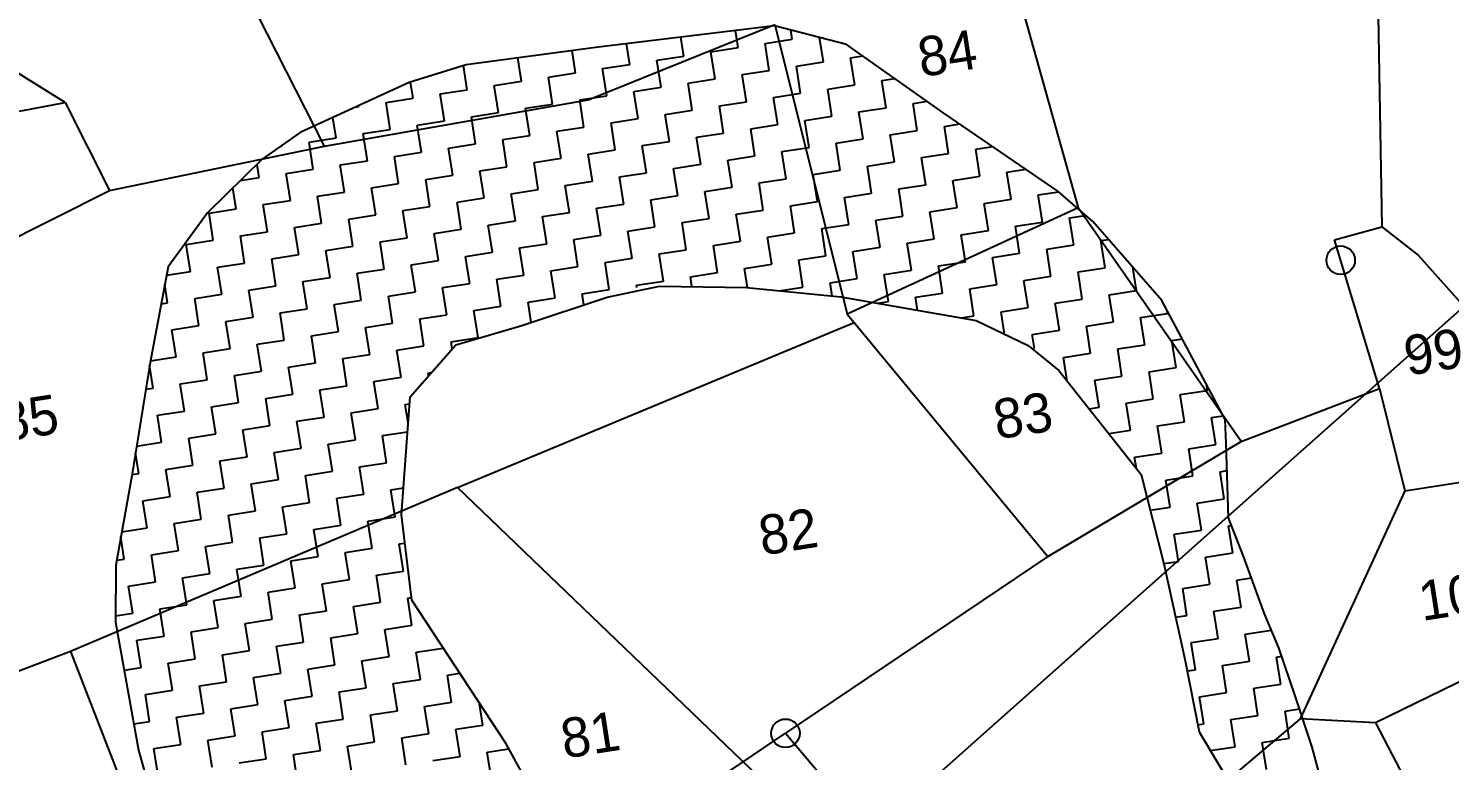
# Model space of a CAD drawing. Header units: metres. Extents: x 288488 to 290462, y 1999122 to 2001536.
# Drawn here: x 289043.3 to 289300.5, y 2000238.1 to 2000370.6 of the extents above; entities that cross this region are included whole.
import ezdxf
from ezdxf.enums import TextEntityAlignment as Align

# ---------------------------------------------------------------- set-up
doc = ezdxf.new("R2010")
doc.units = ezdxf.units.M
doc.header["$MEASUREMENT"] = 0
for name, color, linetype in [('POLY_HATCH', 12, 'Continuous'), ('POLY_PARCEL', 6, 'Continuous'), ('TEXT_PARCEL', 7, 'Continuous')]:
    doc.layers.add(name, color=color, linetype=linetype)
doc.styles.add('TEXT_MAP', font='')
doc.styles.get('TEXT_MAP').set_extended_font_data('Kruti Dev 050')

msp = doc.modelspace()

# ---------------------------------------------------------------- linework, layer by layer
for centre in [(289280.79, 2000328.65), (289180.29, 2000243.03)]:
    msp.add_circle(centre, 2.58)
at = {"layer": 'POLY_HATCH'}
for p, q in [((289178.32, 2000371.11), (289146.4, 2000367.23)), ((289191.32, 2000367.72), (289178.32, 2000371.11)), ((289146.4, 2000367.23), (289122.5, 2000364.05)), ((289208.98, 2000355.29), (289191.32, 2000367.72)), ((289122.5, 2000364.05), (289112.16, 2000360.81)), ((289112.16, 2000360.81), (289092.42, 2000351.78)), ((289229.61, 2000341.17), (289208.98, 2000355.29)), ((289092.42, 2000351.78), (289085.58, 2000346.92)), ((289085.58, 2000346.92), (289075.7, 2000337.26)), ((289235.89, 2000335.64), (289229.61, 2000341.17)), ((289075.7, 2000337.26), (289068.55, 2000327.48)), ((289248.42, 2000321.34), (289235.89, 2000335.64)), ((289068.55, 2000327.48), (289065.28, 2000310.17)), ((289148.02, 2000321.96), (289157.47, 2000323.98)), ((289157.47, 2000323.98), (289173.23, 2000323.72)), ((289173.23, 2000323.72), (289190.3, 2000322.04)), ((289132.55, 2000316.85), (289148.02, 2000321.96)), ((289190.3, 2000322.04), (289214.83, 2000317.73)), ((289259.9, 2000299.82), (289248.42, 2000321.34)), ((289120.62, 2000313.37), (289132.55, 2000316.85)), ((289214.83, 2000317.73), (289224.2, 2000313.23)), ((289112.33, 2000303.95), (289120.62, 2000313.37)), ((289224.2, 2000313.23), (289229.79, 2000308.68)), ((289065.28, 2000310.17), (289061.97, 2000289.61)), ((289229.79, 2000308.68), (289244.65, 2000289.86)), ((289110.78, 2000282.57), (289112.33, 2000303.95)), ((289260.03, 2000295.51), (289259.9, 2000299.82)), ((289260.5, 2000282.03), (289260.03, 2000295.51)), ((289244.65, 2000289.86), (289248.79, 2000273.71)), ((289061.97, 2000289.61), (289059.07, 2000273.44)), ((289112.64, 2000267.15), (289110.78, 2000282.57)), ((289263.24, 2000274.88), (289260.5, 2000282.03)), ((289267.01, 2000264.62), (289263.24, 2000274.88)), ((289059.07, 2000273.44), (289059.04, 2000263.14)), ((289248.79, 2000273.71), (289252.56, 2000256.42)), ((289129.71, 2000241.09), (289112.64, 2000267.15)), ((289269.58, 2000258.52), (289267.01, 2000264.62)), ((289059.04, 2000263.14), (289063.2, 2000239.95)), ((289252.56, 2000256.42), (289255.15, 2000243.27)), ((289272.57, 2000249.78), (289269.58, 2000258.52)), ((289275.64, 2000240.5), (289272.57, 2000249.78)), ((289146.29, 2000211.16), (289129.71, 2000241.09)), ((289255.15, 2000243.27), (289263.2, 2000229.89)), ((289063.2, 2000239.95), (289069.22, 2000218.67)), ((289279.54, 2000225.93), (289275.64, 2000240.5))]:
    msp.add_line(p, q, dxfattribs=at)
at = {"layer": 'POLY_HATCH', "linetype": 'Continuous'}
for p, q in [((289171.7, 2000367.15), (289171.22, 2000370.25)), ((289181.5, 2000368.68), (289181.24, 2000370.35)), ((289152.09, 2000364.1), (289151.51, 2000367.85)), ((289161.9, 2000365.62), (289161.36, 2000369.05)), ((289166.8, 2000366.39), (289171.7, 2000367.15)), ((289176.6, 2000367.91), (289181.5, 2000368.68)), ((289177.36, 2000363.01), (289176.6, 2000367.91)), ((289187.16, 2000364.54), (289186.47, 2000368.98)), ((289132.49, 2000361.05), (289131.83, 2000365.29)), ((289142.29, 2000362.57), (289141.67, 2000366.6)), ((289156.99, 2000364.86), (289161.9, 2000365.62)), ((289157.76, 2000359.96), (289156.99, 2000364.86)), ((289167.56, 2000361.49), (289166.8, 2000366.39)), ((289182.26, 2000363.77), (289187.16, 2000364.54)), ((289192.06, 2000365.3), (289194.27, 2000365.64)), ((289192.83, 2000360.4), (289192.06, 2000365.3)), ((289122.69, 2000359.52), (289122.01, 2000363.9)), ((289137.39, 2000361.81), (289142.29, 2000362.57)), ((289138.15, 2000356.91), (289137.39, 2000361.81)), ((289147.19, 2000363.34), (289152.09, 2000364.1)), ((289147.96, 2000358.43), (289147.19, 2000363.34)), ((289172.46, 2000362.25), (289177.36, 2000363.01)), ((289173.22, 2000357.35), (289172.46, 2000362.25)), ((289183.02, 2000358.87), (289182.26, 2000363.77)), ((289112.89, 2000358), (289112.43, 2000360.9)), ((289117.79, 2000358.76), (289122.69, 2000359.52)), ((289127.59, 2000360.28), (289132.49, 2000361.05)), ((289128.35, 2000355.38), (289127.59, 2000360.28)), ((289152.86, 2000359.2), (289157.76, 2000359.96)), ((289153.62, 2000354.3), (289152.86, 2000359.2)), ((289162.66, 2000360.72), (289167.56, 2000361.49)), ((289163.42, 2000355.82), (289162.66, 2000360.72)), ((289187.93, 2000359.64), (289192.83, 2000360.4)), ((289188.69, 2000354.74), (289187.93, 2000359.64)), ((289197.73, 2000361.16), (289200.11, 2000361.53)), ((289198.49, 2000356.26), (289197.73, 2000361.16)), ((289103.08, 2000356.47), (289103.06, 2000356.65)), ((289107.99, 2000357.23), (289112.89, 2000358)), ((289108.75, 2000352.33), (289107.99, 2000357.23)), ((289118.55, 2000353.86), (289117.79, 2000358.76)), ((289133.25, 2000356.15), (289138.15, 2000356.91)), ((289143.05, 2000357.67), (289147.96, 2000358.43)), ((289143.82, 2000352.77), (289143.05, 2000357.67)), ((289168.32, 2000356.59), (289173.22, 2000357.35)), ((289169.08, 2000351.68), (289168.32, 2000356.59)), ((289178.12, 2000358.11), (289183.02, 2000358.87)), ((289178.89, 2000353.21), (289178.12, 2000358.11)), ((289203.39, 2000357.02), (289205.95, 2000357.42)), ((289204.15, 2000352.12), (289203.39, 2000357.02)), ((289098.95, 2000350.81), (289098.37, 2000354.51)), ((289102.45, 2000356.37), (289103.08, 2000356.47)), ((289123.45, 2000354.62), (289128.35, 2000355.38)), ((289124.21, 2000349.72), (289123.45, 2000354.62)), ((289134.02, 2000351.25), (289133.25, 2000356.15)), ((289148.72, 2000353.53), (289153.62, 2000354.3)), ((289158.52, 2000355.06), (289163.42, 2000355.82)), ((289159.28, 2000350.16), (289158.52, 2000355.06)), ((289183.79, 2000353.97), (289188.69, 2000354.74)), ((289193.59, 2000355.5), (289198.49, 2000356.26)), ((289194.35, 2000350.6), (289193.59, 2000355.5)), ((289103.85, 2000351.57), (289108.75, 2000352.33)), ((289104.61, 2000346.67), (289103.85, 2000351.57)), ((289113.65, 2000353.1), (289118.55, 2000353.86)), ((289114.41, 2000348.19), (289113.65, 2000353.1)), ((289138.92, 2000352.01), (289143.82, 2000352.77)), ((289139.68, 2000347.11), (289138.92, 2000352.01)), ((289149.48, 2000348.63), (289148.72, 2000353.53)), ((289164.18, 2000350.92), (289169.08, 2000351.68)), ((289173.99, 2000352.45), (289178.89, 2000353.21)), ((289174.75, 2000347.55), (289173.99, 2000352.45)), ((289184.55, 2000349.07), (289183.79, 2000353.97)), ((289199.25, 2000351.36), (289204.15, 2000352.12)), ((289209.06, 2000352.89), (289211.86, 2000353.32)), ((289209.82, 2000347.98), (289209.06, 2000352.89)), ((289088.83, 2000349.23), (289089.14, 2000349.28)), ((289089.14, 2000349.28), (289089.12, 2000349.44)), ((289094.05, 2000350.04), (289098.95, 2000350.81)), ((289094.81, 2000345.14), (289094.05, 2000350.04)), ((289119.31, 2000348.96), (289124.21, 2000349.72)), ((289120.08, 2000344.06), (289119.31, 2000348.96)), ((289129.11, 2000350.48), (289134.02, 2000351.25)), ((289129.88, 2000345.58), (289129.11, 2000350.48)), ((289154.38, 2000349.4), (289159.28, 2000350.16)), ((289155.15, 2000344.49), (289154.38, 2000349.4)), ((289164.95, 2000346.02), (289164.18, 2000350.92)), ((289179.65, 2000348.31), (289184.55, 2000349.07)), ((289189.45, 2000349.83), (289194.35, 2000350.6)), ((289190.21, 2000344.93), (289189.45, 2000349.83)), ((289200.02, 2000346.46), (289199.25, 2000351.36)), ((289214.72, 2000348.75), (289217.83, 2000349.23)), ((289099.71, 2000345.91), (289104.61, 2000346.67)), ((289109.51, 2000347.43), (289114.41, 2000348.19)), ((289110.27, 2000342.53), (289109.51, 2000347.43)), ((289134.78, 2000346.34), (289139.68, 2000347.11)), ((289135.54, 2000341.44), (289134.78, 2000346.34)), ((289144.58, 2000347.87), (289149.48, 2000348.63)), ((289145.34, 2000342.97), (289144.58, 2000347.87)), ((289169.85, 2000346.78), (289174.75, 2000347.55)), ((289170.61, 2000341.88), (289169.85, 2000346.78)), ((289180.41, 2000343.41), (289179.65, 2000348.31)), ((289195.12, 2000345.7), (289200.02, 2000346.46)), ((289204.92, 2000347.22), (289209.82, 2000347.98)), ((289205.68, 2000342.32), (289204.92, 2000347.22)), ((289215.48, 2000343.85), (289214.72, 2000348.75)), ((289085.01, 2000343.62), (289084.64, 2000346)), ((289089.91, 2000344.38), (289094.81, 2000345.14)), ((289090.67, 2000339.48), (289089.91, 2000344.38)), ((289100.47, 2000341), (289099.71, 2000345.91)), ((289115.17, 2000343.29), (289120.08, 2000344.06)), ((289124.98, 2000344.82), (289129.88, 2000345.58)), ((289125.74, 2000339.92), (289124.98, 2000344.82)), ((289150.24, 2000343.73), (289155.15, 2000344.49)), ((289151.01, 2000338.83), (289150.24, 2000343.73)), ((289160.05, 2000345.26), (289164.95, 2000346.02)), ((289160.81, 2000340.36), (289160.05, 2000345.26)), ((289185.31, 2000344.17), (289190.21, 2000344.93)), ((289186.08, 2000339.27), (289185.31, 2000344.17)), ((289195.88, 2000340.8), (289195.12, 2000345.7)), ((289210.58, 2000343.08), (289215.48, 2000343.85)), ((289220.38, 2000344.61), (289223.8, 2000345.14)), ((289221.15, 2000339.71), (289220.38, 2000344.61)), ((289080.87, 2000337.95), (289080.28, 2000341.74)), ((289081.67, 2000343.1), (289085.01, 2000343.62)), ((289105.37, 2000341.77), (289110.27, 2000342.53)), ((289106.14, 2000336.87), (289105.37, 2000341.77)), ((289115.94, 2000338.39), (289115.17, 2000343.29)), ((289130.64, 2000340.68), (289135.54, 2000341.44)), ((289140.44, 2000342.21), (289145.34, 2000342.97)), ((289141.21, 2000337.31), (289140.44, 2000342.21)), ((289165.71, 2000341.12), (289170.61, 2000341.88)), ((289175.51, 2000342.65), (289180.41, 2000343.41)), ((289176.27, 2000337.74), (289175.51, 2000342.65)), ((289200.78, 2000341.56), (289205.68, 2000342.32)), ((289201.54, 2000336.66), (289200.78, 2000341.56)), ((289211.34, 2000338.18), (289210.58, 2000343.08)), ((289085.77, 2000338.72), (289090.67, 2000339.48)), ((289086.53, 2000333.82), (289085.77, 2000338.72)), ((289095.57, 2000340.24), (289100.47, 2000341)), ((289096.33, 2000335.34), (289095.57, 2000340.24)), ((289120.84, 2000339.16), (289125.74, 2000339.92)), ((289121.6, 2000334.25), (289120.84, 2000339.16)), ((289131.4, 2000335.78), (289130.64, 2000340.68)), ((289146.11, 2000338.07), (289151.01, 2000338.83)), ((289155.91, 2000339.59), (289160.81, 2000340.36)), ((289156.67, 2000334.69), (289155.91, 2000339.59)), ((289166.47, 2000336.22), (289165.71, 2000341.12)), ((289181.18, 2000338.51), (289186.08, 2000339.27)), ((289190.98, 2000340.03), (289195.88, 2000340.8)), ((289191.74, 2000335.13), (289190.98, 2000340.03)), ((289216.24, 2000338.95), (289221.15, 2000339.71)), ((289217.01, 2000334.04), (289216.24, 2000338.95)), ((289226.05, 2000340.47), (289229.75, 2000341.05)), ((289226.81, 2000335.57), (289226.05, 2000340.47)), ((289075.97, 2000337.19), (289080.87, 2000337.95)), ((289076.73, 2000332.29), (289075.97, 2000337.19)), ((289101.23, 2000336.1), (289106.14, 2000336.87)), ((289102, 2000331.2), (289101.23, 2000336.1)), ((289111.04, 2000337.63), (289115.94, 2000338.39)), ((289111.8, 2000332.73), (289111.04, 2000337.63)), ((289136.3, 2000336.54), (289141.21, 2000337.31)), ((289137.07, 2000331.64), (289136.3, 2000336.54)), ((289146.87, 2000333.17), (289146.11, 2000338.07)), ((289161.57, 2000335.46), (289166.47, 2000336.22)), ((289171.37, 2000336.98), (289176.27, 2000337.74)), ((289172.14, 2000332.08), (289171.37, 2000336.98)), ((289181.94, 2000333.61), (289181.18, 2000338.51)), ((289196.64, 2000335.89), (289201.54, 2000336.66)), ((289206.44, 2000337.42), (289211.34, 2000338.18)), ((289207.21, 2000332.52), (289206.44, 2000337.42)), ((289231.71, 2000336.33), (289234.6, 2000336.78)), ((289232.47, 2000331.43), (289231.71, 2000336.33)), ((289081.63, 2000333.05), (289086.53, 2000333.82)), ((289091.43, 2000334.58), (289096.33, 2000335.34)), ((289092.2, 2000329.68), (289091.43, 2000334.58)), ((289116.7, 2000333.49), (289121.6, 2000334.25)), ((289117.46, 2000328.59), (289116.7, 2000333.49)), ((289126.5, 2000335.02), (289131.4, 2000335.78)), ((289127.27, 2000330.12), (289126.5, 2000335.02)), ((289151.77, 2000333.93), (289156.67, 2000334.69)), ((289152.53, 2000329.03), (289151.77, 2000333.93)), ((289162.33, 2000330.55), (289161.57, 2000335.46)), ((289177.04, 2000332.84), (289181.94, 2000333.61)), ((289186.84, 2000334.37), (289191.74, 2000335.13)), ((289187.6, 2000329.47), (289186.84, 2000334.37)), ((289197.4, 2000330.99), (289196.64, 2000335.89)), ((289212.11, 2000333.28), (289217.01, 2000334.04)), ((289221.91, 2000334.81), (289226.81, 2000335.57)), ((289222.67, 2000329.91), (289221.91, 2000334.81)), ((289071.83, 2000331.53), (289076.73, 2000332.29)), ((289072.59, 2000326.63), (289071.83, 2000331.53)), ((289082.39, 2000328.15), (289081.63, 2000333.05)), ((289097.1, 2000330.44), (289102, 2000331.2)), ((289106.9, 2000331.97), (289111.8, 2000332.73)), ((289107.66, 2000327.06), (289106.9, 2000331.97)), ((289132.17, 2000330.88), (289137.07, 2000331.64)), ((289132.93, 2000325.98), (289132.17, 2000330.88)), ((289141.97, 2000332.4), (289146.87, 2000333.17)), ((289142.73, 2000327.5), (289141.97, 2000332.4)), ((289167.24, 2000331.32), (289172.14, 2000332.08)), ((289168, 2000326.42), (289167.24, 2000331.32)), ((289177.8, 2000327.94), (289177.04, 2000332.84)), ((289192.5, 2000330.23), (289197.4, 2000330.99)), ((289202.3, 2000331.76), (289207.21, 2000332.52)), ((289203.07, 2000326.86), (289202.3, 2000331.76)), ((289212.87, 2000328.38), (289212.11, 2000333.28)), ((289227.57, 2000330.67), (289232.47, 2000331.43)), ((289237.37, 2000332.2), (289238.73, 2000332.41)), ((289238.14, 2000327.29), (289237.37, 2000332.2)), ((289087.3, 2000328.91), (289092.2, 2000329.68)), ((289088.06, 2000324.01), (289087.3, 2000328.91)), ((289097.86, 2000325.54), (289097.1, 2000330.44)), ((289112.56, 2000327.83), (289117.46, 2000328.59)), ((289122.36, 2000329.35), (289127.27, 2000330.12)), ((289123.13, 2000324.45), (289122.36, 2000329.35)), ((289147.63, 2000328.27), (289152.53, 2000329.03)), ((289148.39, 2000323.37), (289147.63, 2000328.27)), ((289157.43, 2000329.79), (289162.33, 2000330.55)), ((289158.2, 2000324.89), (289157.43, 2000329.79)), ((289182.7, 2000328.71), (289187.6, 2000329.47)), ((289183.46, 2000323.8), (289182.7, 2000328.71)), ((289193.27, 2000325.33), (289192.5, 2000330.23)), ((289207.97, 2000327.62), (289212.87, 2000328.38)), ((289217.77, 2000329.14), (289222.67, 2000329.91)), ((289218.53, 2000324.24), (289217.77, 2000329.14)), ((289228.33, 2000325.77), (289227.57, 2000330.67)), ((289068.26, 2000325.95), (289072.59, 2000326.63)), ((289077.49, 2000327.39), (289082.39, 2000328.15)), ((289078.26, 2000322.49), (289077.49, 2000327.39)), ((289102.76, 2000326.3), (289107.66, 2000327.06)), ((289103.52, 2000321.4), (289102.76, 2000326.3)), ((289113.33, 2000322.93), (289112.56, 2000327.83)), ((289128.03, 2000325.22), (289132.93, 2000325.98)), ((289137.83, 2000326.74), (289142.73, 2000327.5)), ((289138.59, 2000321.84), (289137.83, 2000326.74)), ((289163.1, 2000325.65), (289168, 2000326.42)), ((289172.9, 2000327.18), (289177.8, 2000327.94)), ((289173.44, 2000323.7), (289172.9, 2000327.18)), ((289198.17, 2000326.09), (289203.07, 2000326.86)), ((289198.93, 2000321.19), (289198.17, 2000326.09)), ((289208.73, 2000322.72), (289207.97, 2000327.62)), ((289223.43, 2000325.01), (289228.33, 2000325.77)), ((289233.24, 2000326.53), (289238.14, 2000327.29)), ((289234, 2000321.63), (289233.24, 2000326.53)), ((289243.8, 2000323.16), (289243.15, 2000327.36)), ((289068.45, 2000320.96), (289067.94, 2000324.26)), ((289083.16, 2000323.25), (289088.06, 2000324.01)), ((289083.92, 2000318.35), (289083.16, 2000323.25)), ((289092.96, 2000324.78), (289097.86, 2000325.54)), ((289093.72, 2000319.88), (289092.96, 2000324.78)), ((289118.23, 2000323.69), (289123.13, 2000324.45)), ((289118.99, 2000318.79), (289118.23, 2000323.69)), ((289128.79, 2000320.31), (289128.03, 2000325.22)), ((289143.49, 2000322.6), (289148.39, 2000323.37)), ((289153.3, 2000324.13), (289158.2, 2000324.89)), ((289153.36, 2000323.73), (289153.3, 2000324.13)), ((289163.37, 2000323.88), (289163.1, 2000325.65)), ((289179.17, 2000323.14), (289183.46, 2000323.8)), ((289188.36, 2000324.57), (289193.27, 2000325.33)), ((289188.73, 2000322.2), (289188.36, 2000324.57)), ((289213.63, 2000323.48), (289218.53, 2000324.24)), ((289214.39, 2000318.58), (289213.63, 2000323.48)), ((289224.2, 2000320.11), (289223.43, 2000325.01)), ((289238.9, 2000322.39), (289243.8, 2000323.16)), ((289067.28, 2000320.78), (289068.45, 2000320.96)), ((289073.36, 2000321.73), (289078.26, 2000322.49)), ((289074.12, 2000316.82), (289073.36, 2000321.73)), ((289098.62, 2000320.64), (289103.52, 2000321.4)), ((289099.39, 2000315.74), (289098.62, 2000320.64)), ((289108.42, 2000322.16), (289113.33, 2000322.93)), ((289109.19, 2000317.26), (289108.42, 2000322.16)), ((289133.69, 2000321.08), (289138.59, 2000321.84)), ((289134.26, 2000317.41), (289133.69, 2000321.08)), ((289143.81, 2000320.57), (289143.49, 2000322.6)), ((289196.92, 2000320.88), (289198.93, 2000321.19)), ((289203.83, 2000321.95), (289208.73, 2000322.72)), ((289204.2, 2000319.6), (289203.83, 2000321.95)), ((289229.1, 2000320.87), (289234, 2000321.63)), ((289229.86, 2000315.97), (289229.1, 2000320.87)), ((289239.66, 2000317.49), (289238.9, 2000322.39)), ((289079.02, 2000317.59), (289083.92, 2000318.35)), ((289088.82, 2000319.11), (289093.72, 2000319.88)), ((289089.58, 2000314.21), (289088.82, 2000319.11)), ((289114.09, 2000318.03), (289118.99, 2000318.79)), ((289114.85, 2000313.13), (289114.09, 2000318.03)), ((289123.89, 2000319.55), (289128.79, 2000320.31)), ((289124.65, 2000314.65), (289123.89, 2000319.55)), ((289212.07, 2000318.22), (289214.39, 2000318.58)), ((289219.3, 2000319.34), (289224.2, 2000320.11)), ((289219.93, 2000315.28), (289219.3, 2000319.34)), ((289244.56, 2000318.26), (289249.46, 2000319.02)), ((289245.33, 2000313.35), (289244.56, 2000318.26)), ((289249.46, 2000319.02), (289249.38, 2000319.53)), ((289069.22, 2000316.06), (289074.12, 2000316.82)), ((289069.98, 2000311.16), (289069.22, 2000316.06)), ((289079.78, 2000312.69), (289079.02, 2000317.59)), ((289094.48, 2000314.97), (289099.39, 2000315.74)), ((289104.29, 2000316.5), (289109.19, 2000317.26)), ((289105.05, 2000311.6), (289104.29, 2000316.5)), ((289224.96, 2000315.2), (289229.86, 2000315.97)), ((289234.76, 2000316.73), (289239.66, 2000317.49)), ((289235.52, 2000311.83), (289234.76, 2000316.73)), ((289084.68, 2000313.45), (289089.58, 2000314.21)), ((289085.45, 2000308.55), (289084.68, 2000313.45)), ((289095.25, 2000310.07), (289094.48, 2000314.97)), ((289109.95, 2000312.36), (289114.85, 2000313.13)), ((289119.75, 2000313.89), (289124.65, 2000314.65)), ((289119.95, 2000312.6), (289119.75, 2000313.89)), ((289225.35, 2000312.68), (289224.96, 2000315.2)), ((289240.42, 2000312.59), (289245.33, 2000313.35)), ((289250.23, 2000314.12), (289252.12, 2000314.41)), ((289250.99, 2000309.22), (289250.23, 2000314.12)), ((289065.33, 2000310.44), (289069.98, 2000311.16)), ((289074.88, 2000311.92), (289079.78, 2000312.69)), ((289075.64, 2000307.02), (289074.88, 2000311.92)), ((289100.15, 2000310.84), (289105.05, 2000311.6)), ((289100.91, 2000305.94), (289100.15, 2000310.84)), ((289110.71, 2000307.46), (289109.95, 2000312.36)), ((289230.62, 2000311.07), (289235.52, 2000311.83)), ((289231.29, 2000306.78), (289230.62, 2000311.07)), ((289241.19, 2000307.69), (289240.42, 2000312.59)), ((289065.84, 2000305.5), (289065.2, 2000309.65)), ((289080.54, 2000307.79), (289085.45, 2000308.55)), ((289081.31, 2000302.88), (289080.54, 2000307.79)), ((289090.35, 2000309.31), (289095.25, 2000310.07)), ((289091.11, 2000304.41), (289090.35, 2000309.31)), ((289115.61, 2000308.22), (289116.18, 2000308.31)), ((289115.69, 2000307.76), (289115.61, 2000308.22)), ((289236.29, 2000306.93), (289241.19, 2000307.69)), ((289246.09, 2000308.45), (289250.99, 2000309.22)), ((289246.85, 2000303.55), (289246.09, 2000308.45)), ((289064.49, 2000305.29), (289065.84, 2000305.5)), ((289070.74, 2000306.26), (289075.64, 2000307.02)), ((289071.51, 2000301.36), (289070.74, 2000306.26)), ((289096.01, 2000305.17), (289100.91, 2000305.94)), ((289096.77, 2000300.27), (289096.01, 2000305.17)), ((289105.81, 2000306.7), (289110.71, 2000307.46)), ((289106.57, 2000301.8), (289105.81, 2000306.7)), ((289237.05, 2000302.03), (289236.29, 2000306.93)), ((289256.65, 2000305.08), (289256.47, 2000306.25)), ((289076.41, 2000302.12), (289081.31, 2000302.88)), ((289086.21, 2000303.65), (289091.11, 2000304.41)), ((289086.97, 2000298.75), (289086.21, 2000303.65)), ((289111.48, 2000302.56), (289112.24, 2000302.68)), ((289111.99, 2000299.25), (289111.48, 2000302.56)), ((289241.95, 2000302.79), (289246.85, 2000303.55)), ((289242.71, 2000297.89), (289241.95, 2000302.79)), ((289251.75, 2000304.32), (289256.65, 2000305.08)), ((289252.52, 2000299.41), (289251.75, 2000304.32)), ((289066.6, 2000300.6), (289071.51, 2000301.36)), ((289067.37, 2000295.7), (289066.6, 2000300.6)), ((289077.17, 2000297.22), (289076.41, 2000302.12)), ((289091.87, 2000299.51), (289096.77, 2000300.27)), ((289101.67, 2000301.03), (289106.57, 2000301.8)), ((289102.44, 2000296.13), (289101.67, 2000301.03)), ((289235.26, 2000301.75), (289237.05, 2000302.03)), ((289257.42, 2000300.18), (289259.54, 2000300.51)), ((289258.18, 2000295.28), (289257.42, 2000300.18)), ((289082.07, 2000297.98), (289086.97, 2000298.75)), ((289082.83, 2000293.08), (289082.07, 2000297.98)), ((289092.63, 2000294.61), (289091.87, 2000299.51)), ((289107.34, 2000296.9), (289111.87, 2000297.6)), ((289238.79, 2000297.28), (289242.71, 2000297.89)), ((289247.61, 2000298.65), (289252.52, 2000299.41)), ((289248.38, 2000293.75), (289247.61, 2000298.65)), ((289062.84, 2000294.99), (289067.37, 2000295.7)), ((289072.27, 2000296.46), (289077.17, 2000297.22)), ((289073.03, 2000291.56), (289072.27, 2000296.46)), ((289097.54, 2000295.37), (289102.44, 2000296.13)), ((289098.3, 2000290.47), (289097.54, 2000295.37)), ((289108.1, 2000292), (289107.34, 2000296.9)), ((289253.28, 2000294.51), (289258.18, 2000295.28)), ((289063.23, 2000290.03), (289062.65, 2000293.79)), ((289077.93, 2000292.32), (289082.83, 2000293.08)), ((289078.69, 2000287.42), (289077.93, 2000292.32)), ((289087.73, 2000293.85), (289092.63, 2000294.61)), ((289088.5, 2000288.94), (289087.73, 2000293.85)), ((289243.48, 2000292.99), (289248.38, 2000293.75)), ((289243.8, 2000290.94), (289243.48, 2000292.99)), ((289254.04, 2000289.61), (289253.28, 2000294.51)), ((289062.01, 2000289.84), (289063.23, 2000290.03)), ((289068.13, 2000290.79), (289073.03, 2000291.56)), ((289068.89, 2000285.89), (289068.13, 2000290.79)), ((289093.4, 2000289.71), (289098.3, 2000290.47)), ((289094.16, 2000284.81), (289093.4, 2000289.71)), ((289103.2, 2000291.23), (289108.1, 2000292)), ((289103.96, 2000286.33), (289103.2, 2000291.23)), ((289258.94, 2000290.38), (289260.2, 2000290.57)), ((289259.7, 2000285.47), (289258.94, 2000290.38)), ((289073.79, 2000286.66), (289078.69, 2000287.42)), ((289083.6, 2000288.18), (289088.5, 2000288.94)), ((289084.36, 2000283.28), (289083.6, 2000288.18)), ((289108.86, 2000287.09), (289111.13, 2000287.45)), ((289249.14, 2000288.85), (289254.04, 2000289.61)), ((289249.9, 2000283.95), (289249.14, 2000288.85)), ((289063.99, 2000285.13), (289068.89, 2000285.89)), ((289064.75, 2000280.23), (289063.99, 2000285.13)), ((289074.56, 2000281.76), (289073.79, 2000286.66)), ((289089.26, 2000284.04), (289094.16, 2000284.81)), ((289099.06, 2000285.57), (289103.96, 2000286.33)), ((289099.82, 2000280.67), (289099.06, 2000285.57)), ((289109.63, 2000282.19), (289108.86, 2000287.09)), ((289254.8, 2000284.71), (289259.7, 2000285.47)), ((289255.57, 2000279.81), (289254.8, 2000284.71)), ((289079.46, 2000282.52), (289084.36, 2000283.28)), ((289080.22, 2000277.62), (289079.46, 2000282.52)), ((289090.02, 2000279.14), (289089.26, 2000284.04)), ((289104.72, 2000281.43), (289109.63, 2000282.19)), ((289246.3, 2000283.39), (289249.9, 2000283.95)), ((289060.16, 2000279.51), (289064.75, 2000280.23)), ((289069.66, 2000280.99), (289074.56, 2000281.76)), ((289070.42, 2000276.09), (289069.66, 2000280.99)), ((289094.92, 2000279.91), (289099.82, 2000280.67)), ((289095.69, 2000275), (289094.92, 2000279.91)), ((289105.49, 2000276.53), (289104.72, 2000281.43)), ((289250.67, 2000279.05), (289255.57, 2000279.81)), ((289260.47, 2000280.57), (289261.03, 2000280.66)), ((289261.23, 2000275.67), (289260.47, 2000280.57)), ((289060.62, 2000274.57), (289059.99, 2000278.58)), ((289075.32, 2000276.85), (289080.22, 2000277.62)), ((289076.08, 2000271.95), (289075.32, 2000276.85)), ((289085.12, 2000278.38), (289090.02, 2000279.14)), ((289085.88, 2000273.48), (289085.12, 2000278.38)), ((289110.39, 2000277.29), (289111.4, 2000277.45)), ((289111.15, 2000272.39), (289110.39, 2000277.29)), ((289251.43, 2000274.15), (289250.67, 2000279.05)), ((289059.23, 2000274.35), (289060.62, 2000274.57)), ((289065.52, 2000275.33), (289070.42, 2000276.09)), ((289066.28, 2000270.43), (289065.52, 2000275.33)), ((289090.79, 2000274.24), (289095.69, 2000275)), ((289100.59, 2000275.77), (289105.49, 2000276.53)), ((289101.35, 2000270.87), (289100.59, 2000275.77)), ((289256.33, 2000274.91), (289261.23, 2000275.67)), ((289257.09, 2000270.01), (289256.33, 2000274.91)), ((289071.18, 2000271.19), (289076.08, 2000271.95)), ((289080.98, 2000272.72), (289085.88, 2000273.48)), ((289081.75, 2000267.82), (289080.98, 2000272.72)), ((289091.55, 2000269.34), (289090.79, 2000274.24)), ((289106.25, 2000271.63), (289111.15, 2000272.39)), ((289248.78, 2000273.73), (289251.43, 2000274.15)), ((289061.38, 2000269.66), (289066.28, 2000270.43)), ((289062.14, 2000264.76), (289061.38, 2000269.66)), ((289071.94, 2000266.29), (289071.18, 2000271.19)), ((289086.65, 2000268.58), (289091.55, 2000269.34)), ((289096.45, 2000270.1), (289101.35, 2000270.87)), ((289097.21, 2000265.2), (289096.45, 2000270.1)), ((289107.01, 2000266.73), (289106.25, 2000271.63)), ((289252.19, 2000269.25), (289257.09, 2000270.01)), ((289252.95, 2000264.35), (289252.19, 2000269.25)), ((289261.99, 2000270.77), (289264.6, 2000271.18)), ((289262.76, 2000265.87), (289261.99, 2000270.77)), ((289076.85, 2000267.05), (289081.75, 2000267.82)), ((289077.61, 2000262.15), (289076.85, 2000267.05)), ((289087.41, 2000263.68), (289086.65, 2000268.58)), ((289102.11, 2000265.97), (289107.01, 2000266.73)), ((289111.91, 2000267.49), (289112.58, 2000267.6)), ((289112.68, 2000262.59), (289111.91, 2000267.49)), ((289059.05, 2000264.28), (289062.14, 2000264.76)), ((289067.04, 2000265.53), (289071.94, 2000266.29)), ((289067.81, 2000260.63), (289067.04, 2000265.53)), ((289092.31, 2000264.44), (289097.21, 2000265.2)), ((289093.07, 2000259.54), (289092.31, 2000264.44)), ((289102.88, 2000261.06), (289102.11, 2000265.97)), ((289250.9, 2000264.03), (289252.95, 2000264.35)), ((289257.85, 2000265.11), (289262.76, 2000265.87)), ((289258.62, 2000260.21), (289257.85, 2000265.11)), ((289072.71, 2000261.39), (289077.61, 2000262.15)), ((289073.47, 2000256.49), (289072.71, 2000261.39)), ((289082.51, 2000262.91), (289087.41, 2000263.68)), ((289083.27, 2000258.01), (289082.51, 2000262.91)), ((289107.78, 2000261.83), (289112.68, 2000262.59)), ((289108.54, 2000256.93), (289107.78, 2000261.83)), ((289263.52, 2000260.97), (289268.24, 2000261.7)), ((289062.91, 2000259.86), (289067.81, 2000260.63)), ((289063.67, 2000254.96), (289062.91, 2000259.86)), ((289088.17, 2000258.78), (289093.07, 2000259.54)), ((289097.97, 2000260.3), (289102.88, 2000261.06)), ((289098.74, 2000255.4), (289097.97, 2000260.3)), ((289253.72, 2000259.44), (289258.62, 2000260.21)), ((289254.48, 2000254.54), (289253.72, 2000259.44)), ((289264.28, 2000256.07), (289263.52, 2000260.97)), ((289068.57, 2000255.72), (289073.47, 2000256.49)), ((289078.37, 2000257.25), (289083.27, 2000258.01)), ((289079.13, 2000252.35), (289078.37, 2000257.25)), ((289088.94, 2000253.88), (289088.17, 2000258.78)), ((289103.64, 2000256.16), (289108.54, 2000256.93)), ((289113.44, 2000257.69), (289118.33, 2000258.45)), ((289114.2, 2000252.79), (289113.44, 2000257.69)), ((289269.18, 2000256.83), (289270.11, 2000256.98)), ((289269.95, 2000251.93), (289269.18, 2000256.83)), ((289060.59, 2000254.48), (289063.67, 2000254.96)), ((289069.33, 2000250.82), (289068.57, 2000255.72)), ((289084.03, 2000253.11), (289088.94, 2000253.88)), ((289093.84, 2000254.64), (289098.74, 2000255.4)), ((289094.6, 2000249.74), (289093.84, 2000254.64)), ((289104.4, 2000251.26), (289103.64, 2000256.16)), ((289119.1, 2000253.55), (289121.32, 2000253.9)), ((289252.98, 2000254.31), (289254.48, 2000254.54)), ((289259.38, 2000255.31), (289264.28, 2000256.07)), ((289260.14, 2000250.41), (289259.38, 2000255.31)), ((289074.23, 2000251.59), (289079.13, 2000252.35)), ((289075, 2000246.69), (289074.23, 2000251.59)), ((289084.8, 2000248.21), (289084.03, 2000253.11)), ((289099.5, 2000250.5), (289104.4, 2000251.26)), ((289109.3, 2000252.03), (289114.2, 2000252.79)), ((289110.06, 2000247.12), (289109.3, 2000252.03)), ((289119.87, 2000248.65), (289119.1, 2000253.55)), ((289265.04, 2000251.17), (289269.95, 2000251.93)), ((289265.81, 2000246.27), (289265.04, 2000251.17)), ((289064.43, 2000250.06), (289069.33, 2000250.82)), ((289065.19, 2000245.16), (289064.43, 2000250.06)), ((289089.7, 2000248.97), (289094.6, 2000249.74)), ((289090.46, 2000244.07), (289089.7, 2000248.97)), ((289100.26, 2000245.6), (289099.5, 2000250.5)), ((289114.97, 2000247.89), (289119.87, 2000248.65)), ((289255.24, 2000249.64), (289260.14, 2000250.41)), ((289256.01, 2000244.74), (289255.24, 2000249.64)), ((289070.09, 2000245.92), (289075, 2000246.69)), ((289079.9, 2000247.45), (289084.8, 2000248.21)), ((289080.66, 2000242.55), (289079.9, 2000247.45)), ((289105.16, 2000246.36), (289110.06, 2000247.12)), ((289105.93, 2000241.46), (289105.16, 2000246.36)), ((289115.73, 2000242.99), (289114.97, 2000247.89)), ((289125.53, 2000244.51), (289124.93, 2000248.38)), ((289260.91, 2000245.5), (289265.81, 2000246.27)), ((289270.71, 2000247.03), (289273.34, 2000247.44)), ((289271.47, 2000242.13), (289270.71, 2000247.03)), ((289062.34, 2000244.72), (289065.19, 2000245.16)), ((289070.86, 2000241.02), (289070.09, 2000245.92)), ((289085.56, 2000243.31), (289090.46, 2000244.07)), ((289095.36, 2000244.84), (289100.26, 2000245.6)), ((289096.12, 2000239.94), (289095.36, 2000244.84)), ((289120.63, 2000243.75), (289125.53, 2000244.51)), ((289121.39, 2000238.85), (289120.63, 2000243.75)), ((289254.89, 2000244.57), (289256.01, 2000244.74)), ((289261.67, 2000240.6), (289260.91, 2000245.5)), ((289065.96, 2000240.26), (289070.86, 2000241.02)), ((289075.76, 2000241.79), (289080.66, 2000242.55)), ((289076.52, 2000236.88), (289075.76, 2000241.79)), ((289086.32, 2000238.41), (289085.56, 2000243.31)), ((289101.03, 2000240.7), (289105.93, 2000241.46)), ((289110.83, 2000242.22), (289115.73, 2000242.99)), ((289111.59, 2000237.32), (289110.83, 2000242.22)), ((289266.57, 2000241.37), (289271.47, 2000242.13)), ((289267.33, 2000236.47), (289266.57, 2000241.37)), ((289066.72, 2000235.36), (289065.96, 2000240.26)), ((289081.42, 2000237.65), (289086.32, 2000238.41)), ((289091.22, 2000239.17), (289096.12, 2000239.94)), ((289091.99, 2000234.27), (289091.22, 2000239.17)), ((289101.79, 2000235.8), (289101.03, 2000240.7)), ((289116.49, 2000238.09), (289121.39, 2000238.85)), ((289126.29, 2000239.61), (289130.19, 2000240.22)), ((289127.06, 2000234.71), (289126.29, 2000239.61)), ((289257.18, 2000239.9), (289261.67, 2000240.6))]:
    msp.add_line(p, q, dxfattribs=at)
at = {"layer": 'POLY_PARCEL'}
for p, q in [((289096.84, 2000349.28), (289060.87, 2000420.19)), ((289287.13, 2000401.85), (289288.2, 2000334.69)), ((289222.32, 2000377.2), (289233.26, 2000338.12)), ((289144.57, 2000357.67), (289178.39, 2000371.34)), ((289178.39, 2000371.34), (289191.48, 2000318.89)), ((289049.94, 2000357.19), (289034.53, 2000366.77)), ((289004.61, 2000348.84), (289049.94, 2000357.19)), ((289049.94, 2000357.19), (289057.93, 2000341.28)), ((289096.84, 2000349.28), (289144.57, 2000357.67)), ((289057.93, 2000341.28), (289096.84, 2000349.28)), ((289022.49, 2000323.43), (289057.93, 2000341.28)), ((289233.26, 2000338.12), (289191.48, 2000318.89)), ((289262.77, 2000295.87), (289233.26, 2000338.12)), ((289279.68, 2000332.35), (289288.2, 2000334.69)), ((289288.2, 2000334.69), (289294.82, 2000329.57)), ((289287.82, 2000305.41), (289279.68, 2000332.35)), ((289294.82, 2000329.57), (289316.81, 2000304.84)), ((289302.41, 2000319.66), (289086.05, 2000127.26)), ((289191.48, 2000318.89), (289192.7, 2000317.41)), ((289120.9, 2000287.51), (289192.7, 2000317.41)), ((289192.7, 2000317.41), (289227.77, 2000275.02)), ((289262.77, 2000295.87), (289287.82, 2000305.41)), ((289287.82, 2000305.41), (289292.39, 2000286.94)), ((289227.77, 2000275.02), (289262.77, 2000295.87)), ((289292.39, 2000286.94), (289334.83, 2000293.54)), ((289120.9, 2000287.51), (289050.88, 2000257.81)), ((289236.87, 2000176.28), (289120.9, 2000287.51)), ((289292.39, 2000286.94), (289273.42, 2000245.62)), ((289227.77, 2000275.02), (289180.29, 2000243.03)), ((289317.5, 2000259.81), (289287.07, 2000244.92)), ((289050.88, 2000257.81), (289012.05, 2000243.03)), ((289050.88, 2000257.81), (289080.51, 2000181.83)), ((289273.42, 2000245.62), (289152.9, 2000143.87)), ((289287.07, 2000244.92), (289273.42, 2000245.62)), ((289287.07, 2000244.92), (289314.39, 2000192.75)), ((289113.31, 2000197.94), (289180.29, 2000243.03)), ((289180.29, 2000243.03), (289236.87, 2000176.28))]:
    msp.add_line(p, q, dxfattribs=at)

# ---------------------------------------------------------------- texts
at = {"layer": 'TEXT_PARCEL', "style": 'TEXT_MAP'}
for s, p in [('84', (289209.56, 2000366.14)), ('99', (289297.56, 2000312.1)), ('85', (289043.34, 2000300.12)), ('83', (289223.26, 2000300.57)), ('82', (289180.77, 2000279.55)), ('100', (289302.84, 2000268.1)), ('81', (289144.95, 2000242.79))]:
    msp.add_text(s, height=7.142, rotation=8.8469, dxfattribs=at).set_placement(p, align=Align.MIDDLE)

doc.saveas('drawing.dxf')
